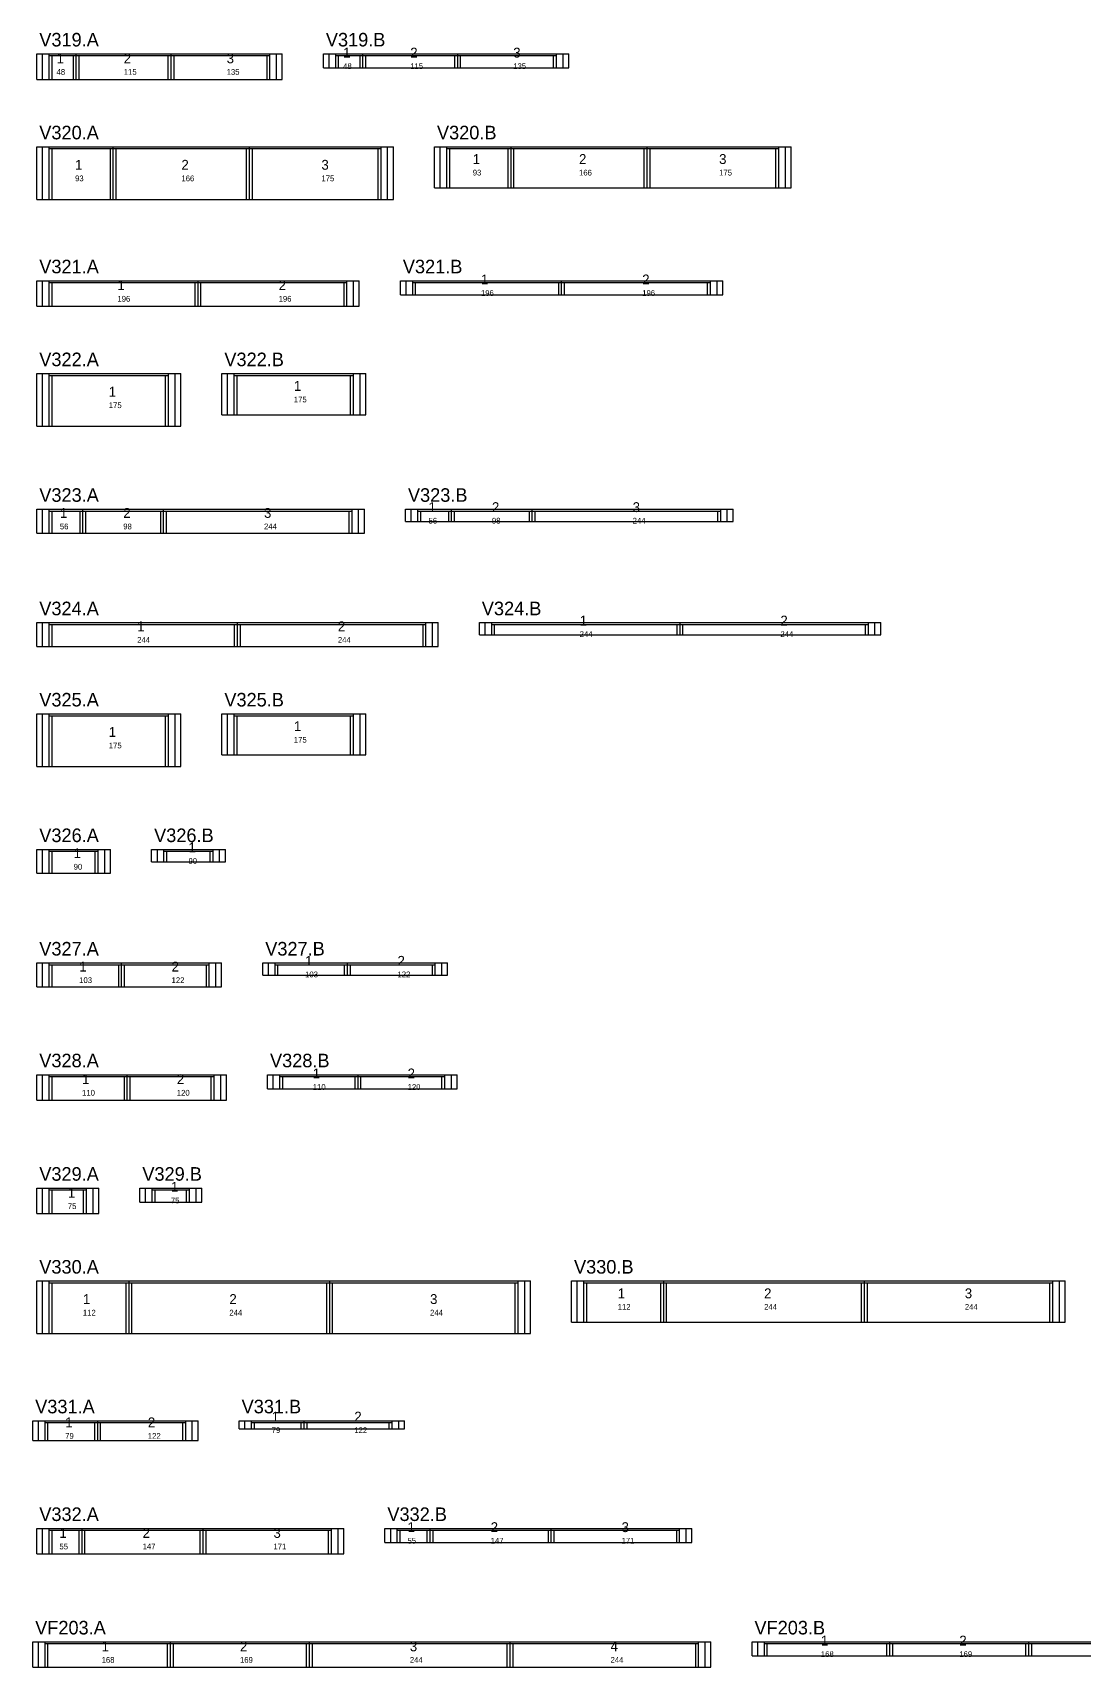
# Model space of a CAD drawing. Header units: metres. Extents: x -10 to 74425, y -2037 to 26.
# Drawn here: x 17222 to 18499, y -1988 to 1 of the extents above; entities that cross this region are included whole.
import ezdxf

# ---------------------------------------------------------------- set-up
doc = ezdxf.new("R2010")
doc.units = ezdxf.units.M
doc.layers.add('VIGAS', color=7, linetype='Continuous')

msp = doc.modelspace()

# ---------------------------------------------------------------- linework, layer by layer
at = {"layer": 'VIGAS'}
for p, q in [((17227, -25), (17275, -25)), ((17227, -56), (17227, -25)), ((17234, -56), (17234, -25)), ((17242, -56), (17242, -25)), ((17242, -27.2), (17275, -27.2)), ((17245.5, -56), (17245.5, -27.2)), ((17271.5, -56), (17271.5, -27.2)), ((17275, -56), (17275, -25)), ((17275, -56), (17275, -25)), ((17275, -25), (17390.3, -25)), ((17275, -56), (17275, -25)), ((17275, -56), (17275, -25)), ((17275, -56), (17275, -25)), ((17275, -27.2), (17390.3, -27.2)), ((17278.5, -56), (17278.5, -27.2)), ((17386.8, -56), (17386.8, -27.2)), ((17390.3, -56), (17390.3, -25)), ((17390.3, -56), (17390.3, -25)), ((17390.3, -25), (17525.4, -25)), ((17390.3, -56), (17390.3, -25)), ((17390.3, -56), (17390.3, -25)), ((17390.3, -56), (17390.3, -25)), ((17390.3, -27.2), (17510.4, -27.2)), ((17393.8, -56), (17393.8, -27.2)), ((17506.9, -56), (17506.9, -27.2)), ((17510.4, -56), (17510.4, -25)), ((17518.4, -56), (17518.4, -25)), ((17525.4, -56), (17525.4, -25)), ((17575.4, -25), (17623.4, -25)), ((17575.4, -42), (17575.4, -25)), ((17582.4, -42), (17582.4, -25)), ((17590.4, -42), (17590.4, -25)), ((17590.4, -27.2), (17623.4, -27.2)), ((17593.9, -42), (17593.9, -27.2)), ((17619.9, -42), (17619.9, -27.2)), ((17623.4, -42), (17623.4, -25)), ((17623.4, -42), (17623.4, -25)), ((17623.4, -25), (17738.7, -25)), ((17623.4, -42), (17623.4, -25)), ((17623.4, -42), (17623.4, -25)), ((17623.4, -42), (17623.4, -25)), ((17623.4, -27.2), (17738.7, -27.2)), ((17626.9, -42), (17626.9, -27.2)), ((17735.2, -42), (17735.2, -27.2)), ((17738.7, -42), (17738.7, -25)), ((17738.7, -42), (17738.7, -25)), ((17738.7, -25), (17873.8, -25)), ((17738.7, -42), (17738.7, -25)), ((17738.7, -42), (17738.7, -25)), ((17738.7, -42), (17738.7, -25)), ((17738.7, -27.2), (17858.8, -27.2)), ((17742.2, -42), (17742.2, -27.2)), ((17855.3, -42), (17855.3, -27.2)), ((17858.8, -42), (17858.8, -25)), ((17866.8, -42), (17866.8, -25)), ((17873.8, -42), (17873.8, -25)), ((17227, -56), (17275, -56)), ((17242, -56), (17245.5, -56)), ((17271.5, -56), (17275, -56)), ((17275, -56), (17390.3, -56)), ((17275, -56), (17278.5, -56)), ((17386.8, -56), (17390.3, -56)), ((17390.3, -56), (17525.4, -56)), ((17390.3, -56), (17393.8, -56)), ((17506.9, -56), (17510.4, -56)), ((17575.4, -42), (17623.4, -42)), ((17590.4, -42), (17593.9, -42)), ((17619.9, -42), (17623.4, -42)), ((17623.4, -42), (17738.7, -42)), ((17623.4, -42), (17626.9, -42)), ((17735.2, -42), (17738.7, -42)), ((17738.7, -42), (17873.8, -42)), ((17738.7, -42), (17742.2, -42)), ((17855.3, -42), (17858.8, -42)), ((17227, -138), (17320, -138)), ((17227, -202), (17227, -138)), ((17234, -202), (17234, -138)), ((17242, -202), (17242, -138)), ((17320, -202), (17320, -138)), ((17320, -202), (17320, -138)), ((17320, -138), (17485.5, -138)), ((17320, -202), (17320, -138)), ((17320, -202), (17320, -138)), ((17320, -202), (17320, -138)), ((17485.5, -202), (17485.5, -138)), ((17485.5, -202), (17485.5, -138)), ((17485.5, -138), (17660.5, -138)), ((17485.5, -202), (17485.5, -138)), ((17485.5, -202), (17485.5, -138)), ((17485.5, -202), (17485.5, -138)), ((17645.5, -202), (17645.5, -138)), ((17653.5, -202), (17653.5, -138)), ((17660.5, -202), (17660.5, -138)), ((17710.5, -138), (17803.5, -138)), ((17710.5, -188), (17710.5, -138)), ((17717.5, -188), (17717.5, -138)), ((17725.5, -188), (17725.5, -138)), ((17803.5, -188), (17803.5, -138)), ((17803.5, -188), (17803.5, -138)), ((17803.5, -138), (17969, -138)), ((17803.5, -188), (17803.5, -138)), ((17803.5, -188), (17803.5, -138)), ((17803.5, -188), (17803.5, -138)), ((17969, -188), (17969, -138)), ((17969, -188), (17969, -138)), ((17969, -138), (18144, -138)), ((17969, -188), (17969, -138)), ((17969, -188), (17969, -138)), ((17969, -188), (17969, -138)), ((18129, -188), (18129, -138)), ((18137, -188), (18137, -138)), ((18144, -188), (18144, -138)), ((17242, -140.2), (17320, -140.2)), ((17245.5, -202), (17245.5, -140.2)), ((17316.5, -202), (17316.5, -140.2)), ((17320, -140.2), (17485.5, -140.2)), ((17323.5, -202), (17323.5, -140.2)), ((17482, -202), (17482, -140.2)), ((17485.5, -140.2), (17645.5, -140.2)), ((17489, -202), (17489, -140.2)), ((17642, -202), (17642, -140.2)), ((17725.5, -140.2), (17803.5, -140.2)), ((17729, -188), (17729, -140.2)), ((17800, -188), (17800, -140.2)), ((17803.5, -140.2), (17969, -140.2)), ((17807, -188), (17807, -140.2)), ((17965.5, -188), (17965.5, -140.2)), ((17969, -140.2), (18129, -140.2)), ((17972.5, -188), (17972.5, -140.2)), ((18125.5, -188), (18125.5, -140.2)), ((17710.5, -188), (17803.5, -188)), ((17725.5, -188), (17729, -188)), ((17800, -188), (17803.5, -188)), ((17803.5, -188), (17969, -188)), ((17803.5, -188), (17807, -188)), ((17965.5, -188), (17969, -188)), ((17969, -188), (18144, -188)), ((17969, -188), (17972.5, -188)), ((18125.5, -188), (18129, -188)), ((17227, -202), (17320, -202)), ((17242, -202), (17245.5, -202)), ((17316.5, -202), (17320, -202)), ((17320, -202), (17485.5, -202)), ((17320, -202), (17323.5, -202)), ((17482, -202), (17485.5, -202)), ((17485.5, -202), (17660.5, -202)), ((17485.5, -202), (17489, -202)), ((17642, -202), (17645.5, -202)), ((17227, -301), (17423, -301)), ((17227, -332), (17227, -301)), ((17234, -332), (17234, -301)), ((17242, -332), (17242, -301)), ((17242, -303.2), (17423, -303.2)), ((17245.5, -332), (17245.5, -303.2)), ((17419.5, -332), (17419.5, -303.2)), ((17423, -332), (17423, -301)), ((17423, -332), (17423, -301)), ((17423, -301), (17619, -301)), ((17423, -332), (17423, -301)), ((17423, -332), (17423, -301)), ((17423, -332), (17423, -301)), ((17423, -303.2), (17604, -303.2)), ((17426.5, -332), (17426.5, -303.2)), ((17600.5, -332), (17600.5, -303.2)), ((17604, -332), (17604, -301)), ((17612, -332), (17612, -301)), ((17619, -332), (17619, -301)), ((17669, -301), (17865, -301)), ((17669, -318), (17669, -301)), ((17669, -318), (17865, -318)), ((17676, -318), (17676, -301)), ((17684, -318), (17684, -301)), ((17684, -303.2), (17865, -303.2)), ((17684, -318), (17687.5, -318)), ((17687.5, -318), (17687.5, -303.2)), ((17861.5, -318), (17861.5, -303.2)), ((17861.5, -318), (17865, -318)), ((17865, -318), (17865, -301)), ((17865, -318), (17865, -301)), ((17865, -301), (18061, -301)), ((17865, -318), (17865, -301)), ((17865, -318), (17865, -301)), ((17865, -318), (17865, -301)), ((17865, -303.2), (18046, -303.2)), ((17865, -318), (18061, -318)), ((17865, -318), (17868.5, -318)), ((17868.5, -318), (17868.5, -303.2)), ((18042.5, -318), (18042.5, -303.2)), ((18042.5, -318), (18046, -318)), ((18046, -318), (18046, -301)), ((18054, -318), (18054, -301)), ((18061, -318), (18061, -301)), ((17227, -332), (17423, -332)), ((17242, -332), (17245.5, -332)), ((17419.5, -332), (17423, -332)), ((17423, -332), (17619, -332)), ((17423, -332), (17426.5, -332)), ((17600.5, -332), (17604, -332)), ((17227, -414), (17402, -414)), ((17227, -478), (17227, -414)), ((17234, -478), (17234, -414)), ((17242, -478), (17242, -414)), ((17242, -416.2), (17387, -416.2)), ((17245.5, -478), (17245.5, -416.2)), ((17383.5, -478), (17383.5, -416.2)), ((17387, -478), (17387, -414)), ((17395, -478), (17395, -414)), ((17402, -478), (17402, -414)), ((17452, -414), (17627, -414)), ((17452, -464), (17452, -414)), ((17459, -464), (17459, -414)), ((17467, -464), (17467, -414)), ((17467, -416.2), (17612, -416.2)), ((17470.5, -464), (17470.5, -416.2)), ((17608.5, -464), (17608.5, -416.2)), ((17612, -464), (17612, -414)), ((17620, -464), (17620, -414)), ((17627, -464), (17627, -414)), ((17452, -464), (17627, -464)), ((17467, -464), (17470.5, -464)), ((17608.5, -464), (17612, -464)), ((17227, -478), (17402, -478)), ((17242, -478), (17245.5, -478)), ((17383.5, -478), (17387, -478)), ((17227, -579), (17283, -579)), ((17227, -608), (17227, -579)), ((17234, -608), (17234, -579)), ((17242, -608), (17242, -579)), ((17242, -581.2), (17283, -581.2)), ((17245.5, -608), (17245.5, -581.2)), ((17279.5, -608), (17279.5, -581.2)), ((17283, -608), (17283, -579)), ((17283, -608), (17283, -579)), ((17283, -579), (17381.2, -579)), ((17283, -608), (17283, -579)), ((17283, -608), (17283, -579)), ((17283, -608), (17283, -579)), ((17283, -581.2), (17381.2, -581.2)), ((17286.5, -608), (17286.5, -581.2)), ((17377.7, -608), (17377.7, -581.2)), ((17381.2, -608), (17381.2, -579)), ((17381.2, -608), (17381.2, -579)), ((17381.2, -579), (17625.2, -579)), ((17381.2, -608), (17381.2, -579)), ((17381.2, -608), (17381.2, -579)), ((17381.2, -608), (17381.2, -579)), ((17381.2, -581.2), (17610.2, -581.2)), ((17384.7, -608), (17384.7, -581.2)), ((17606.7, -608), (17606.7, -581.2)), ((17610.2, -608), (17610.2, -579)), ((17618.2, -608), (17618.2, -579)), ((17625.2, -608), (17625.2, -579)), ((17675.2, -579), (17731.2, -579)), ((17675.2, -594), (17675.2, -579)), ((17675.2, -594), (17731.2, -594)), ((17682.2, -594), (17682.2, -579)), ((17690.2, -594), (17690.2, -579)), ((17690.2, -581.2), (17731.2, -581.2)), ((17690.2, -594), (17693.7, -594)), ((17693.7, -594), (17693.7, -581.2)), ((17727.7, -594), (17727.7, -581.2)), ((17727.7, -594), (17731.2, -594)), ((17731.2, -594), (17731.2, -579)), ((17731.2, -594), (17731.2, -579)), ((17731.2, -579), (17829.4, -579)), ((17731.2, -594), (17731.2, -579)), ((17731.2, -594), (17731.2, -579)), ((17731.2, -594), (17731.2, -579)), ((17731.2, -581.2), (17829.4, -581.2)), ((17731.2, -594), (17829.4, -594)), ((17731.2, -594), (17734.7, -594)), ((17734.7, -594), (17734.7, -581.2)), ((17825.9, -594), (17825.9, -581.2)), ((17825.9, -594), (17829.4, -594)), ((17829.4, -594), (17829.4, -579)), ((17829.4, -594), (17829.4, -579)), ((17829.4, -579), (18073.4, -579)), ((17829.4, -594), (17829.4, -579)), ((17829.4, -594), (17829.4, -579)), ((17829.4, -594), (17829.4, -579)), ((17829.4, -581.2), (18058.4, -581.2)), ((17829.4, -594), (18073.4, -594)), ((17829.4, -594), (17832.9, -594)), ((17832.9, -594), (17832.9, -581.2)), ((18054.9, -594), (18054.9, -581.2)), ((18054.9, -594), (18058.4, -594)), ((18058.4, -594), (18058.4, -579)), ((18066.4, -594), (18066.4, -579)), ((18073.4, -594), (18073.4, -579)), ((17227, -608), (17283, -608)), ((17242, -608), (17245.5, -608)), ((17279.5, -608), (17283, -608)), ((17283, -608), (17381.2, -608)), ((17283, -608), (17286.5, -608)), ((17377.7, -608), (17381.2, -608)), ((17381.2, -608), (17625.2, -608)), ((17381.2, -608), (17384.7, -608)), ((17606.7, -608), (17610.2, -608)), ((17227, -717), (17471, -717)), ((17227, -746), (17227, -717)), ((17234, -746), (17234, -717)), ((17242, -746), (17242, -717)), ((17242, -719.2), (17471, -719.2)), ((17245.5, -746), (17245.5, -719.2)), ((17467.5, -746), (17467.5, -719.2)), ((17471, -746), (17471, -717)), ((17471, -746), (17471, -717)), ((17471, -717), (17715, -717)), ((17471, -746), (17471, -717)), ((17471, -746), (17471, -717)), ((17471, -746), (17471, -717)), ((17471, -719.2), (17700, -719.2)), ((17474.5, -746), (17474.5, -719.2)), ((17696.5, -746), (17696.5, -719.2)), ((17700, -746), (17700, -717)), ((17708, -746), (17708, -717)), ((17715, -746), (17715, -717)), ((17765, -717), (18009, -717)), ((17765, -732), (17765, -717)), ((17765, -732), (18009, -732)), ((17772, -732), (17772, -717)), ((17780, -732), (17780, -717)), ((17780, -719.2), (18009, -719.2)), ((17780, -732), (17783.5, -732)), ((17783.5, -732), (17783.5, -719.2)), ((18005.5, -732), (18005.5, -719.2)), ((18005.5, -732), (18009, -732)), ((18009, -732), (18009, -717)), ((18009, -732), (18009, -717)), ((18009, -717), (18253, -717)), ((18009, -732), (18009, -717)), ((18009, -732), (18009, -717)), ((18009, -732), (18009, -717)), ((18009, -719.2), (18238, -719.2)), ((18009, -732), (18253, -732)), ((18009, -732), (18012.5, -732)), ((18012.5, -732), (18012.5, -719.2)), ((18234.5, -732), (18234.5, -719.2)), ((18234.5, -732), (18238, -732)), ((18238, -732), (18238, -717)), ((18246, -732), (18246, -717)), ((18253, -732), (18253, -717)), ((17227, -746), (17471, -746)), ((17242, -746), (17245.5, -746)), ((17467.5, -746), (17471, -746)), ((17471, -746), (17715, -746)), ((17471, -746), (17474.5, -746)), ((17696.5, -746), (17700, -746)), ((17227, -828), (17402, -828)), ((17227, -892), (17227, -828)), ((17234, -892), (17234, -828)), ((17242, -892), (17242, -828)), ((17242, -830.2), (17387, -830.2)), ((17245.5, -892), (17245.5, -830.2)), ((17383.5, -892), (17383.5, -830.2)), ((17387, -892), (17387, -828)), ((17395, -892), (17395, -828)), ((17402, -892), (17402, -828)), ((17452, -828), (17627, -828)), ((17452, -878), (17452, -828)), ((17459, -878), (17459, -828)), ((17467, -878), (17467, -828)), ((17467, -830.2), (17612, -830.2)), ((17470.5, -878), (17470.5, -830.2)), ((17608.5, -878), (17608.5, -830.2)), ((17612, -878), (17612, -828)), ((17620, -878), (17620, -828)), ((17627, -878), (17627, -828)), ((17227, -892), (17402, -892)), ((17242, -892), (17245.5, -892)), ((17383.5, -892), (17387, -892)), ((17452, -878), (17627, -878)), ((17467, -878), (17470.5, -878)), ((17608.5, -878), (17612, -878)), ((17227, -993), (17316.6, -993)), ((17227, -1022), (17227, -993)), ((17234, -1022), (17234, -993)), ((17242, -1022), (17242, -993)), ((17301.6, -1022), (17301.6, -993)), ((17309.6, -1022), (17309.6, -993)), ((17316.6, -1022), (17316.6, -993)), ((17366.6, -993), (17456.2, -993)), ((17366.6, -1008), (17366.6, -993)), ((17373.6, -1008), (17373.6, -993)), ((17381.6, -1008), (17381.6, -993)), ((17441.2, -1008), (17441.2, -993)), ((17449.2, -1008), (17449.2, -993)), ((17456.2, -1008), (17456.2, -993)), ((17242, -995.2), (17301.6, -995.2)), ((17245.5, -1022), (17245.5, -995.2)), ((17298.1, -1022), (17298.1, -995.2)), ((17366.6, -1008), (17456.2, -1008)), ((17381.6, -995.2), (17441.2, -995.2)), ((17381.6, -1008), (17385.1, -1008)), ((17385.1, -1008), (17385.1, -995.2)), ((17437.7, -1008), (17437.7, -995.2)), ((17437.7, -1008), (17441.2, -1008)), ((17227, -1022), (17316.6, -1022)), ((17242, -1022), (17245.5, -1022)), ((17298.1, -1022), (17301.6, -1022)), ((17227, -1131), (17330, -1131)), ((17227, -1160), (17227, -1131)), ((17234, -1160), (17234, -1131)), ((17242, -1160), (17242, -1131)), ((17242, -1133.2), (17330, -1133.2)), ((17245.5, -1160), (17245.5, -1133.2)), ((17326.5, -1160), (17326.5, -1133.2)), ((17330, -1160), (17330, -1131)), ((17330, -1160), (17330, -1131)), ((17330, -1131), (17451.7, -1131)), ((17330, -1160), (17330, -1131)), ((17330, -1160), (17330, -1131)), ((17330, -1160), (17330, -1131)), ((17330, -1133.2), (17436.7, -1133.2)), ((17333.5, -1160), (17333.5, -1133.2)), ((17433.2, -1160), (17433.2, -1133.2)), ((17436.7, -1160), (17436.7, -1131)), ((17444.7, -1160), (17444.7, -1131)), ((17451.7, -1160), (17451.7, -1131)), ((17501.7, -1131), (17604.7, -1131)), ((17501.7, -1146), (17501.7, -1131)), ((17508.7, -1146), (17508.7, -1131)), ((17516.7, -1146), (17516.7, -1131)), ((17516.7, -1133.2), (17604.7, -1133.2)), ((17520.2, -1146), (17520.2, -1133.2)), ((17601.2, -1146), (17601.2, -1133.2)), ((17604.7, -1146), (17604.7, -1131)), ((17604.7, -1146), (17604.7, -1131)), ((17604.7, -1131), (17726.4, -1131)), ((17604.7, -1146), (17604.7, -1131)), ((17604.7, -1146), (17604.7, -1131)), ((17604.7, -1146), (17604.7, -1131)), ((17604.7, -1133.2), (17711.4, -1133.2)), ((17608.2, -1146), (17608.2, -1133.2)), ((17707.9, -1146), (17707.9, -1133.2)), ((17711.4, -1146), (17711.4, -1131)), ((17719.4, -1146), (17719.4, -1131)), ((17726.4, -1146), (17726.4, -1131)), ((17501.7, -1146), (17604.7, -1146)), ((17516.7, -1146), (17520.2, -1146)), ((17601.2, -1146), (17604.7, -1146)), ((17604.7, -1146), (17726.4, -1146)), ((17604.7, -1146), (17608.2, -1146)), ((17707.9, -1146), (17711.4, -1146)), ((17227, -1160), (17330, -1160)), ((17242, -1160), (17245.5, -1160)), ((17326.5, -1160), (17330, -1160)), ((17330, -1160), (17451.7, -1160)), ((17330, -1160), (17333.5, -1160)), ((17433.2, -1160), (17436.7, -1160)), ((17227, -1267), (17337, -1267)), ((17227, -1298), (17227, -1267)), ((17234, -1298), (17234, -1267)), ((17242, -1298), (17242, -1267)), ((17242, -1269.2), (17337, -1269.2)), ((17245.5, -1298), (17245.5, -1269.2)), ((17333.5, -1298), (17333.5, -1269.2)), ((17337, -1298), (17337, -1267)), ((17337, -1298), (17337, -1267)), ((17337, -1267), (17457.5, -1267)), ((17337, -1298), (17337, -1267)), ((17337, -1298), (17337, -1267)), ((17337, -1298), (17337, -1267)), ((17337, -1269.2), (17442.5, -1269.2)), ((17340.5, -1298), (17340.5, -1269.2)), ((17439, -1298), (17439, -1269.2)), ((17442.5, -1298), (17442.5, -1267)), ((17450.5, -1298), (17450.5, -1267)), ((17457.5, -1298), (17457.5, -1267)), ((17507.5, -1267), (17617.5, -1267)), ((17507.5, -1284), (17507.5, -1267)), ((17514.5, -1284), (17514.5, -1267)), ((17522.5, -1284), (17522.5, -1267)), ((17522.5, -1269.2), (17617.5, -1269.2)), ((17526, -1284), (17526, -1269.2)), ((17614, -1284), (17614, -1269.2)), ((17617.5, -1284), (17617.5, -1267)), ((17617.5, -1284), (17617.5, -1267)), ((17617.5, -1267), (17738, -1267)), ((17617.5, -1284), (17617.5, -1267)), ((17617.5, -1284), (17617.5, -1267)), ((17617.5, -1284), (17617.5, -1267)), ((17617.5, -1269.2), (17723, -1269.2)), ((17621, -1284), (17621, -1269.2)), ((17719.5, -1284), (17719.5, -1269.2)), ((17723, -1284), (17723, -1267)), ((17731, -1284), (17731, -1267)), ((17738, -1284), (17738, -1267)), ((17507.5, -1284), (17617.5, -1284)), ((17522.5, -1284), (17526, -1284)), ((17614, -1284), (17617.5, -1284)), ((17617.5, -1284), (17738, -1284)), ((17617.5, -1284), (17621, -1284)), ((17719.5, -1284), (17723, -1284)), ((17227, -1298), (17337, -1298)), ((17242, -1298), (17245.5, -1298)), ((17333.5, -1298), (17337, -1298)), ((17337, -1298), (17457.5, -1298)), ((17337, -1298), (17340.5, -1298)), ((17439, -1298), (17442.5, -1298)), ((17227, -1405), (17302.3, -1405)), ((17227, -1436), (17227, -1405)), ((17234, -1436), (17234, -1405)), ((17242, -1436), (17242, -1405)), ((17242, -1407.2), (17287.3, -1407.2)), ((17245.5, -1436), (17245.5, -1407.2)), ((17283.8, -1436), (17283.8, -1407.2)), ((17287.3, -1436), (17287.3, -1405)), ((17295.3, -1436), (17295.3, -1405)), ((17302.3, -1436), (17302.3, -1405)), ((17352.3, -1405), (17427.6, -1405)), ((17352.3, -1422), (17352.3, -1405)), ((17359.3, -1422), (17359.3, -1405)), ((17367.3, -1422), (17367.3, -1405)), ((17367.3, -1407.2), (17412.6, -1407.2)), ((17370.8, -1422), (17370.8, -1407.2)), ((17409.1, -1422), (17409.1, -1407.2)), ((17412.6, -1422), (17412.6, -1405)), ((17420.6, -1422), (17420.6, -1405)), ((17427.6, -1422), (17427.6, -1405)), ((17352.3, -1422), (17427.6, -1422)), ((17367.3, -1422), (17370.8, -1422)), ((17409.1, -1422), (17412.6, -1422)), ((17227, -1436), (17302.3, -1436)), ((17242, -1436), (17245.5, -1436)), ((17283.8, -1436), (17287.3, -1436)), ((17227, -1518), (17339.1, -1518)), ((17227, -1582), (17227, -1518)), ((17234, -1582), (17234, -1518)), ((17242, -1582), (17242, -1518)), ((17242, -1520.2), (17339.1, -1520.2)), ((17245.5, -1582), (17245.5, -1520.2)), ((17335.6, -1582), (17335.6, -1520.2)), ((17339.1, -1582), (17339.1, -1518)), ((17339.1, -1582), (17339.1, -1518)), ((17339.1, -1518), (17583.1, -1518)), ((17339.1, -1582), (17339.1, -1518)), ((17339.1, -1582), (17339.1, -1518)), ((17339.1, -1582), (17339.1, -1518)), ((17339.1, -1520.2), (17583.1, -1520.2)), ((17342.6, -1582), (17342.6, -1520.2)), ((17579.6, -1582), (17579.6, -1520.2)), ((17583.1, -1582), (17583.1, -1518)), ((17583.1, -1582), (17583.1, -1518)), ((17583.1, -1518), (17827.1, -1518)), ((17583.1, -1582), (17583.1, -1518)), ((17583.1, -1582), (17583.1, -1518)), ((17583.1, -1582), (17583.1, -1518)), ((17583.1, -1520.2), (17812.1, -1520.2)), ((17586.6, -1582), (17586.6, -1520.2)), ((17808.6, -1582), (17808.6, -1520.2)), ((17812.1, -1582), (17812.1, -1518)), ((17820.1, -1582), (17820.1, -1518)), ((17827.1, -1582), (17827.1, -1518)), ((17877.1, -1518), (17989.2, -1518)), ((17877.1, -1568), (17877.1, -1518)), ((17884.1, -1568), (17884.1, -1518)), ((17892.1, -1568), (17892.1, -1518)), ((17892.1, -1520.2), (17989.2, -1520.2)), ((17895.6, -1568), (17895.6, -1520.2)), ((17985.7, -1568), (17985.7, -1520.2)), ((17989.2, -1568), (17989.2, -1518)), ((17989.2, -1568), (17989.2, -1518)), ((17989.2, -1518), (18233.2, -1518)), ((17989.2, -1568), (17989.2, -1518)), ((17989.2, -1568), (17989.2, -1518)), ((17989.2, -1568), (17989.2, -1518)), ((17989.2, -1520.2), (18233.2, -1520.2)), ((17992.7, -1568), (17992.7, -1520.2)), ((18229.7, -1568), (18229.7, -1520.2)), ((18233.2, -1568), (18233.2, -1518)), ((18233.2, -1568), (18233.2, -1518)), ((18233.2, -1518), (18477.2, -1518)), ((18233.2, -1568), (18233.2, -1518)), ((18233.2, -1568), (18233.2, -1518)), ((18233.2, -1568), (18233.2, -1518)), ((18233.2, -1520.2), (18462.2, -1520.2)), ((18236.7, -1568), (18236.7, -1520.2)), ((18458.7, -1568), (18458.7, -1520.2)), ((18462.2, -1568), (18462.2, -1518)), ((18470.2, -1568), (18470.2, -1518)), ((18477.2, -1568), (18477.2, -1518)), ((17877.1, -1568), (17989.2, -1568)), ((17892.1, -1568), (17895.6, -1568)), ((17985.7, -1568), (17989.2, -1568)), ((17989.2, -1568), (18233.2, -1568)), ((17989.2, -1568), (17992.7, -1568)), ((18229.7, -1568), (18233.2, -1568)), ((18233.2, -1568), (18477.2, -1568)), ((18233.2, -1568), (18236.7, -1568)), ((18458.7, -1568), (18462.2, -1568)), ((17227, -1582), (17339.1, -1582)), ((17242, -1582), (17245.5, -1582)), ((17335.6, -1582), (17339.1, -1582)), ((17339.1, -1582), (17583.1, -1582)), ((17339.1, -1582), (17342.6, -1582)), ((17579.6, -1582), (17583.1, -1582)), ((17583.1, -1582), (17827.1, -1582)), ((17583.1, -1582), (17586.6, -1582)), ((17808.6, -1582), (17812.1, -1582)), ((17222, -1688), (17301, -1688)), ((17222, -1712), (17222, -1688)), ((17229, -1712), (17229, -1688)), ((17237, -1712), (17237, -1688)), ((17237, -1690.2), (17301, -1690.2)), ((17240.5, -1712), (17240.5, -1690.2)), ((17297.5, -1712), (17297.5, -1690.2)), ((17301, -1712), (17301, -1688)), ((17301, -1712), (17301, -1688)), ((17301, -1688), (17423, -1688)), ((17301, -1712), (17301, -1688)), ((17301, -1712), (17301, -1688)), ((17301, -1712), (17301, -1688)), ((17301, -1690.2), (17408, -1690.2)), ((17304.5, -1712), (17304.5, -1690.2)), ((17404.5, -1712), (17404.5, -1690.2)), ((17408, -1712), (17408, -1688)), ((17416, -1712), (17416, -1688)), ((17423, -1712), (17423, -1688)), ((17473, -1688), (17552, -1688)), ((17473, -1698), (17473, -1688)), ((17480, -1698), (17480, -1688)), ((17488, -1698), (17488, -1688)), ((17488, -1690.2), (17552, -1690.2)), ((17491.5, -1698), (17491.5, -1690.2)), ((17548.5, -1698), (17548.5, -1690.2)), ((17552, -1698), (17552, -1688)), ((17552, -1698), (17552, -1688)), ((17552, -1688), (17674, -1688)), ((17552, -1698), (17552, -1688)), ((17552, -1698), (17552, -1688)), ((17552, -1698), (17552, -1688)), ((17552, -1690.2), (17659, -1690.2)), ((17555.5, -1698), (17555.5, -1690.2)), ((17655.5, -1698), (17655.5, -1690.2)), ((17659, -1698), (17659, -1688)), ((17667, -1698), (17667, -1688)), ((17674, -1698), (17674, -1688)), ((17473, -1698), (17552, -1698)), ((17488, -1698), (17491.5, -1698)), ((17548.5, -1698), (17552, -1698)), ((17552, -1698), (17674, -1698)), ((17552, -1698), (17555.5, -1698)), ((17655.5, -1698), (17659, -1698)), ((17222, -1712), (17301, -1712)), ((17237, -1712), (17240.5, -1712)), ((17297.5, -1712), (17301, -1712)), ((17301, -1712), (17423, -1712)), ((17301, -1712), (17304.5, -1712)), ((17404.5, -1712), (17408, -1712)), ((17227, -1819), (17282, -1819)), ((17227, -1850), (17227, -1819)), ((17234, -1850), (17234, -1819)), ((17242, -1850), (17242, -1819)), ((17242, -1821.2), (17282, -1821.2)), ((17245.5, -1850), (17245.5, -1821.2)), ((17278.5, -1850), (17278.5, -1821.2)), ((17282, -1850), (17282, -1819)), ((17282, -1850), (17282, -1819)), ((17282, -1819), (17429.2, -1819)), ((17282, -1850), (17282, -1819)), ((17282, -1850), (17282, -1819)), ((17282, -1850), (17282, -1819)), ((17282, -1821.2), (17429.2, -1821.2)), ((17285.5, -1850), (17285.5, -1821.2)), ((17425.7, -1850), (17425.7, -1821.2)), ((17429.2, -1850), (17429.2, -1819)), ((17429.2, -1850), (17429.2, -1819)), ((17429.2, -1819), (17600.2, -1819)), ((17429.2, -1850), (17429.2, -1819)), ((17429.2, -1850), (17429.2, -1819)), ((17429.2, -1850), (17429.2, -1819)), ((17429.2, -1821.2), (17585.2, -1821.2)), ((17432.7, -1850), (17432.7, -1821.2)), ((17581.7, -1850), (17581.7, -1821.2)), ((17585.2, -1850), (17585.2, -1819)), ((17593.2, -1850), (17593.2, -1819)), ((17600.2, -1850), (17600.2, -1819)), ((17650.2, -1819), (17705.2, -1819)), ((17650.2, -1836), (17650.2, -1819)), ((17657.2, -1836), (17657.2, -1819)), ((17665.2, -1836), (17665.2, -1819)), ((17665.2, -1821.2), (17705.2, -1821.2)), ((17668.7, -1836), (17668.7, -1821.2)), ((17701.7, -1836), (17701.7, -1821.2)), ((17705.2, -1836), (17705.2, -1819)), ((17705.2, -1836), (17705.2, -1819)), ((17705.2, -1819), (17852.4, -1819)), ((17705.2, -1836), (17705.2, -1819)), ((17705.2, -1836), (17705.2, -1819)), ((17705.2, -1836), (17705.2, -1819)), ((17705.2, -1821.2), (17852.4, -1821.2)), ((17708.7, -1836), (17708.7, -1821.2)), ((17848.9, -1836), (17848.9, -1821.2)), ((17852.4, -1836), (17852.4, -1819)), ((17852.4, -1836), (17852.4, -1819)), ((17852.4, -1819), (18023.4, -1819)), ((17852.4, -1836), (17852.4, -1819)), ((17852.4, -1836), (17852.4, -1819)), ((17852.4, -1836), (17852.4, -1819)), ((17852.4, -1821.2), (18008.4, -1821.2)), ((17855.9, -1836), (17855.9, -1821.2)), ((18004.9, -1836), (18004.9, -1821.2)), ((18008.4, -1836), (18008.4, -1819)), ((18016.4, -1836), (18016.4, -1819)), ((18023.4, -1836), (18023.4, -1819)), ((17650.2, -1836), (17705.2, -1836)), ((17665.2, -1836), (17668.7, -1836)), ((17701.7, -1836), (17705.2, -1836)), ((17705.2, -1836), (17852.4, -1836)), ((17705.2, -1836), (17708.7, -1836)), ((17848.9, -1836), (17852.4, -1836)), ((17852.4, -1836), (18023.4, -1836)), ((17852.4, -1836), (17855.9, -1836)), ((18004.9, -1836), (18008.4, -1836)), ((17227, -1850), (17282, -1850)), ((17242, -1850), (17245.5, -1850)), ((17278.5, -1850), (17282, -1850)), ((17282, -1850), (17429.2, -1850)), ((17282, -1850), (17285.5, -1850)), ((17425.7, -1850), (17429.2, -1850)), ((17429.2, -1850), (17600.2, -1850)), ((17429.2, -1850), (17432.7, -1850)), ((17581.7, -1850), (17585.2, -1850)), ((17222, -1957), (17389.5, -1957)), ((17222, -1988), (17222, -1957)), ((17229, -1988), (17229, -1957)), ((17237, -1988), (17237, -1957)), ((17237, -1959.2), (17389.5, -1959.2)), ((17240.5, -1988), (17240.5, -1959.2)), ((17386, -1988), (17386, -1959.2)), ((17389.5, -1988), (17389.5, -1957)), ((17389.5, -1988), (17389.5, -1957)), ((17389.5, -1957), (17558.5, -1957)), ((17389.5, -1988), (17389.5, -1957)), ((17389.5, -1988), (17389.5, -1957)), ((17389.5, -1988), (17389.5, -1957)), ((17389.5, -1959.2), (17558.5, -1959.2)), ((17393, -1988), (17393, -1959.2)), ((17555, -1988), (17555, -1959.2)), ((17558.5, -1988), (17558.5, -1957)), ((17558.5, -1988), (17558.5, -1957)), ((17558.5, -1957), (17802.5, -1957)), ((17558.5, -1988), (17558.5, -1957)), ((17558.5, -1988), (17558.5, -1957)), ((17558.5, -1988), (17558.5, -1957)), ((17558.5, -1959.2), (17802.5, -1959.2)), ((17562, -1988), (17562, -1959.2)), ((17799, -1988), (17799, -1959.2)), ((17802.5, -1988), (17802.5, -1957)), ((17802.5, -1988), (17802.5, -1957)), ((17802.5, -1957), (18046.5, -1957)), ((17802.5, -1988), (17802.5, -1957)), ((17802.5, -1988), (17802.5, -1957)), ((17802.5, -1988), (17802.5, -1957)), ((17802.5, -1959.2), (18031.5, -1959.2)), ((17806, -1988), (17806, -1959.2)), ((18028, -1988), (18028, -1959.2)), ((18031.5, -1988), (18031.5, -1957)), ((18039.5, -1988), (18039.5, -1957)), ((18046.5, -1988), (18046.5, -1957)), ((18096.5, -1957), (18264, -1957)), ((18096.5, -1974), (18096.5, -1957)), ((18103.5, -1974), (18103.5, -1957)), ((18111.5, -1974), (18111.5, -1957)), ((18111.5, -1959.2), (18264, -1959.2)), ((18115, -1974), (18115, -1959.2)), ((18260.5, -1974), (18260.5, -1959.2)), ((18264, -1974), (18264, -1957)), ((18264, -1974), (18264, -1957)), ((18264, -1957), (18433, -1957)), ((18264, -1974), (18264, -1957)), ((18264, -1974), (18264, -1957)), ((18264, -1974), (18264, -1957)), ((18264, -1959.2), (18433, -1959.2)), ((18267.5, -1974), (18267.5, -1959.2)), ((18429.5, -1974), (18429.5, -1959.2)), ((18433, -1974), (18433, -1957)), ((18433, -1974), (18433, -1957)), ((18433, -1957), (18677, -1957)), ((18433, -1974), (18433, -1957)), ((18433, -1974), (18433, -1957)), ((18433, -1974), (18433, -1957)), ((18433, -1959.2), (18677, -1959.2)), ((18436.5, -1974), (18436.5, -1959.2)), ((17222, -1988), (17389.5, -1988)), ((17237, -1988), (17240.5, -1988)), ((17386, -1988), (17389.5, -1988)), ((17389.5, -1988), (17558.5, -1988)), ((17389.5, -1988), (17393, -1988)), ((17555, -1988), (17558.5, -1988)), ((17558.5, -1988), (17802.5, -1988)), ((17558.5, -1988), (17562, -1988)), ((17799, -1988), (17802.5, -1988)), ((17802.5, -1988), (18046.5, -1988)), ((17802.5, -1988), (17806, -1988)), ((18028, -1988), (18031.5, -1988)), ((18096.5, -1974), (18264, -1974)), ((18111.5, -1974), (18115, -1974)), ((18260.5, -1974), (18264, -1974)), ((18264, -1974), (18433, -1974)), ((18264, -1974), (18267.5, -1974)), ((18429.5, -1974), (18433, -1974)), ((18433, -1974), (18677, -1974)), ((18433, -1974), (18436.5, -1974))]:
    msp.add_line(p, q, dxfattribs=at)

# ---------------------------------------------------------------- texts
for s, height, p in [('V319.A', 16.5, (17230, -16)), ('V319.B', 16.5, (17578.4, -16)), ('1', 12, (17599.4, -29.5)), ('2', 12, (17681, -29.5)), ('3', 12, (17806.2, -29.5)), ('1', 12, (17251, -36.5)), ('2', 12, (17332.7, -36.5)), ('3', 12, (17457.8, -36.5)), ('48', 7, (17599.4, -43.5)), ('115', 7, (17681, -43.5)), ('135', 7, (17806.2, -43.5)), ('48', 7, (17251, -50.5)), ('115', 7, (17332.7, -50.5)), ('135', 7, (17457.8, -50.5)), ('V320.A', 16.5, (17230, -129)), ('V320.B', 16.5, (17713.5, -129)), ('1', 12, (17273.5, -166)), ('2', 12, (17402.8, -166)), ('3', 12, (17573, -166)), ('1', 12, (17757, -159)), ('2', 12, (17886.2, -159)), ('3', 12, (18056.5, -159)), ('93', 7, (17273.5, -180)), ('166', 7, (17402.8, -180)), ('175', 7, (17573, -180)), ('93', 7, (17757, -173)), ('166', 7, (17886.2, -173)), ('175', 7, (18056.5, -173)), ('V321.A', 16.5, (17230, -292)), ('V321.B', 16.5, (17672, -292)), ('1', 12, (17767, -305.5)), ('2', 12, (17963, -305.5)), ('1', 12, (17325, -312.5)), ('2', 12, (17521, -312.5)), ('196', 7, (17767, -319.5)), ('196', 7, (17963, -319.5)), ('196', 7, (17325, -326.5)), ('196', 7, (17521, -326.5)), ('V322.A', 16.5, (17230, -405)), ('V322.B', 16.5, (17455, -405)), ('1', 12, (17314.5, -442)), ('1', 12, (17539.5, -435)), ('175', 7, (17314.5, -456)), ('175', 7, (17539.5, -449)), ('V323.A', 16.5, (17230, -570)), ('V323.B', 16.5, (17678.2, -570)), ('1', 12, (17703.2, -582.5)), ('2', 12, (17780.3, -582.5)), ('3', 12, (17951.4, -582.5)), ('56', 7, (17255, -603.5)), ('1', 12, (17255, -589.5)), ('98', 7, (17332.1, -603.5)), ('2', 12, (17332.1, -589.5)), ('244', 7, (17503.2, -603.5)), ('3', 12, (17503.2, -589.5)), ('56', 7, (17703.2, -596.5)), ('98', 7, (17780.3, -596.5)), ('244', 7, (17951.4, -596.5)), ('V324.A', 16.5, (17230, -708)), ('V324.B', 16.5, (17768, -708)), ('1', 12, (17349, -727.5)), ('2', 12, (17593, -727.5)), ('1', 12, (17887, -720.5)), ('2', 12, (18131, -720.5)), ('244', 7, (17349, -741.5)), ('244', 7, (17593, -741.5)), ('244', 7, (17887, -734.5)), ('244', 7, (18131, -734.5)), ('V325.A', 16.5, (17230, -819)), ('V325.B', 16.5, (17455, -819)), ('1', 12, (17314.5, -856)), ('1', 12, (17539.5, -849)), ('175', 7, (17314.5, -870)), ('175', 7, (17539.5, -863)), ('V326.A', 16.5, (17230, -984)), ('V326.B', 16.5, (17369.6, -984)), ('1', 12, (17271.8, -1003.5)), ('1', 12, (17411.4, -996.5)), ('90', 7, (17271.8, -1017.5)), ('90', 7, (17411.4, -1010.5)), ('V327.A', 16.5, (17230, -1122)), ('V327.B', 16.5, (17504.7, -1122)), ('1', 12, (17278.5, -1141.5)), ('2', 12, (17390.8, -1141.5)), ('1', 12, (17553.2, -1134.5)), ('2', 12, (17665.5, -1134.5)), ('103', 7, (17278.5, -1155.5)), ('122', 7, (17390.8, -1155.5)), ('103', 7, (17553.2, -1148.5)), ('122', 7, (17665.5, -1148.5)), ('V328.A', 16.5, (17230, -1258)), ('V328.B', 16.5, (17510.5, -1258)), ('1', 12, (17282, -1278.5)), ('2', 12, (17397.2, -1278.5)), ('1', 12, (17562.5, -1271.5)), ('2', 12, (17677.8, -1271.5)), ('110', 7, (17282, -1292.5)), ('120', 7, (17397.2, -1292.5)), ('110', 7, (17562.5, -1285.5)), ('120', 7, (17677.8, -1285.5)), ('V329.A', 16.5, (17230, -1396)), ('V329.B', 16.5, (17355.3, -1396)), ('1', 12, (17264.7, -1416.5)), ('1', 12, (17390, -1409.5)), ('75', 7, (17264.7, -1430.5)), ('75', 7, (17390, -1423.5)), ('V330.A', 16.5, (17230, -1509)), ('V330.B', 16.5, (17880.1, -1509)), ('1', 12, (17933.2, -1539)), ('2', 12, (18111.2, -1539)), ('3', 12, (18355.2, -1539)), ('1', 12, (17283, -1546)), ('2', 12, (17461.1, -1546)), ('3', 12, (17705.1, -1546)), ('112', 7, (17933.2, -1553)), ('244', 7, (18111.2, -1553)), ('244', 7, (18355.2, -1553)), ('112', 7, (17283, -1560)), ('244', 7, (17461.1, -1560)), ('244', 7, (17705.1, -1560)), ('V331.A', 16.5, (17225, -1679)), ('V331.B', 16.5, (17476, -1679)), ('1', 12, (17261.5, -1696)), ('2', 12, (17362, -1696)), ('1', 12, (17512.5, -1689)), ('2', 12, (17613, -1689)), ('79', 7, (17261.5, -1710)), ('122', 7, (17362, -1710)), ('79', 7, (17512.5, -1703)), ('122', 7, (17613, -1703)), ('V332.A', 16.5, (17230, -1810)), ('V332.B', 16.5, (17653.2, -1810)), ('1', 12, (17254.5, -1830.5)), ('2', 12, (17355.6, -1830.5)), ('3', 12, (17514.7, -1830.5)), ('1', 12, (17677.7, -1823.5)), ('2', 12, (17778.8, -1823.5)), ('3', 12, (17937.9, -1823.5)), ('55', 7, (17254.5, -1844.5)), ('147', 7, (17355.6, -1844.5)), ('171', 7, (17514.7, -1844.5)), ('55', 7, (17677.7, -1837.5)), ('147', 7, (17778.8, -1837.5)), ('171', 7, (17937.9, -1837.5)), ('VF203.A', 16.5, (17225, -1948)), ('VF203.B', 16.5, (18099.5, -1948)), ('1', 12, (17305.8, -1968.5)), ('2', 12, (17474, -1968.5)), ('3', 12, (17680.5, -1968.5)), ('4', 12, (17924.5, -1968.5)), ('168', 7, (18180.2, -1975.5)), ('1', 12, (18180.2, -1961.5)), ('169', 7, (18348.5, -1975.5)), ('2', 12, (18348.5, -1961.5)), ('168', 7, (17305.8, -1982.5)), ('169', 7, (17474, -1982.5)), ('244', 7, (17680.5, -1982.5)), ('244', 7, (17924.5, -1982.5))]:
    msp.add_text(s, height=height, dxfattribs=at).set_placement(p)

doc.saveas('drawing.dxf')
